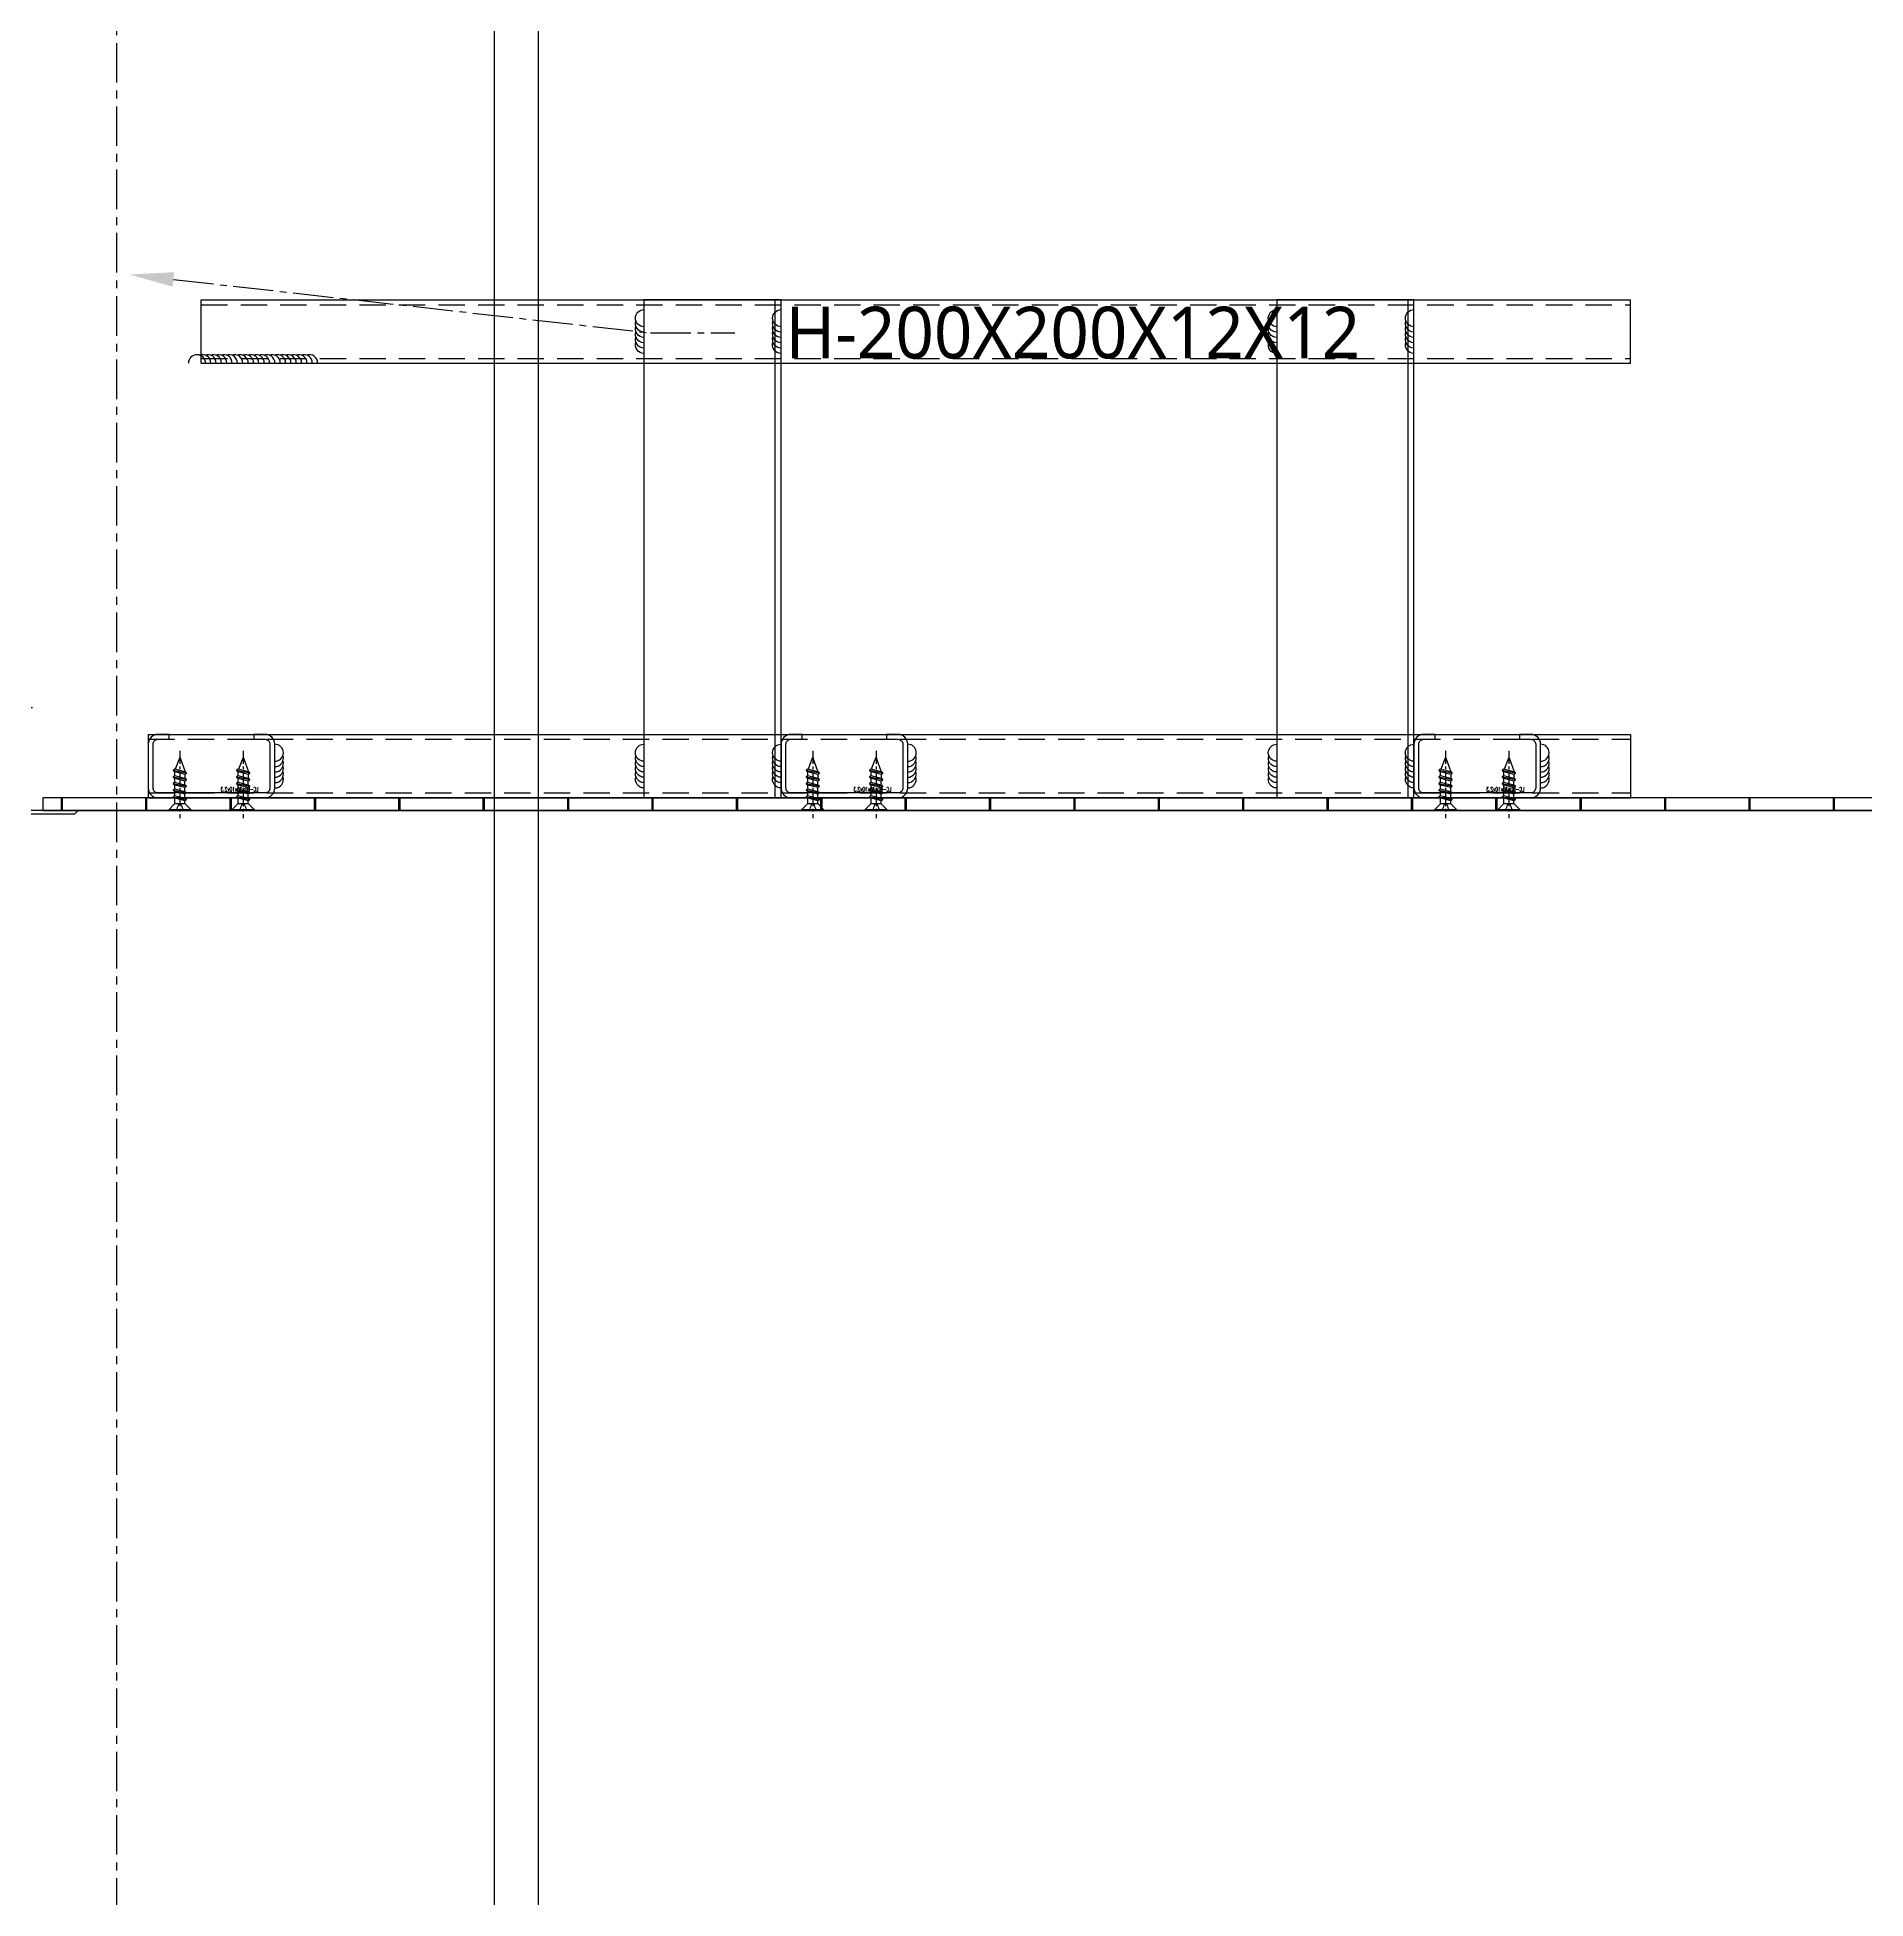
# Model space of a CAD drawing. Extents: x -3378 to 102197, y -3799 to 48702.
# Drawn here: x 86058 to 86925, y 12282 to 13165 of the extents above; entities that cross this region are included whole.
import ezdxf
from ezdxf import colors
from ezdxf.entities.mleader import LeaderData, LeaderLine
from ezdxf.math import Vec2, Vec3

# ---------------------------------------------------------------- set-up
doc = ezdxf.new("R2010")
doc.units = 0
for name, pattern in [('CENTER', [2, 1.25, -0.25, 0.25, -0.25]), ('CENTER2', [28.575, 19.05, -3.175, 3.175, -3.175]), ('HIDDEN', [0.375, 0.25, -0.125])]:
    doc.linetypes.add(name, pattern=pattern)
for name, color, linetype in [('24WELD', 55, 'Continuous'), ('CENTER', 4, 'CENTER'), ('STRUCTURAL', 3, 'Continuous'), ('中心線 CENTER', 6, 'CENTER'), ('結構體 STRUCTURAL', 154, 'Continuous'), ('螺絲 固定五金 FASTENERS', 124, 'Continuous'), ('螺絲、螺栓', 4, 'Continuous'), ('視覺模型鋁擠型暫替', 4, 'Continuous'), ('鋁擠型 AL. EXTRUSION', 3, 'Continuous'), ('鐵件', 6, 'Continuous'), ('鐵件 STEEL', 20, 'Continuous')]:
    doc.layers.add(name, color=color, linetype=linetype)
doc.layers.add('不顯示', color=254, linetype='Continuous', plot=False)
doc.styles.add('MSCHESE', font='')
doc.styles.add('romans', font='romans.shx', dxfattribs={"width": 0.5, "bigfont": ' chineset.shx'})
doc.styles.get('MSCHESE').set_extended_font_data('Microsoft JhengHei')

# ---------------------------------------------------------------- blocks, each defined once
blk = doc.blocks.new('ASC-Facade Detail W1 & W2$0$CW_C1$0$NR-54')
for points in [[(-0.212, 1.246, 0.766396), (-0.442, -1.184, -0.994084), (-0.414, -1.194, 0.041271), (-0.212, -1.246, 0.632567), (-0.184, -1.205), (-0.23, -1.124, -0.575047), (-0.149, -0.985), (0.211, -0.985, -0.768251), (0.257, -1.159), (0.194, -1.195, 0.837568), (0.212, -1.246, 0.766396), (0.442, 1.184, -0.994084), (0.414, 1.194, 0.041271), (0.212, 1.246, 0.632567), (0.184, 1.205), (0.23, 1.124, -0.575047), (0.149, 0.985), (-0.211, 0.985, -0.768251), (-0.257, 1.159), (-0.194, 1.195, 0.837568)], [(-1.192, 0.202, 0.464153), (-1.1, 0.093), (-1.023, 0.093, -1), (-1.023, -0.093), (-1.1, -0.093, 0.464153), (-1.192, -0.202, 0.268255), (-0.42, -1.134, 0.481314), (-0.296, -1.059, -0.376214), (-0.149, -0.93), (0.211, -0.93, -0.348452), (0.355, -1.044, 0.468335), (0.483, -1.108, 0.253356), (1.192, -0.202, 0.464153), (1.1, -0.093), (1.023, -0.093, -1), (1.023, 0.093), (1.1, 0.093, 0.464153), (1.192, 0.202, 0.268255), (0.42, 1.134, 0.481314), (0.296, 1.059, -0.376214), (0.149, 0.93), (-0.211, 0.93, -0.348452), (-0.355, 1.044, 0.468335), (-0.483, 1.108, 0.253356)]]:
    blk.add_lwpolyline(points, format="xyb", close=True)
blk = doc.blocks.new('CW WINDOW SHADING')
at = {"layer": '鋁擠型 AL. EXTRUSION'}
h = blk.add_hatch(dxfattribs=at)
h.set_pattern_fill('ANSI31', color=256, scale=50.8, style=0)
h.set_pattern_definition([(135, (-79898.378, 10971.907), (4.49012806, 4.49012806), [])])
h.paths.add_polyline_path([(-10.91, 26.84), (-7.55, 26.84), (-7.55, 60.07), (-10.91, 60.07)])
h = blk.add_hatch(dxfattribs=at)
h.set_pattern_fill('ANSI31', color=256, scale=50.8, style=0)
h.set_pattern_definition([(135, (-79909.291, 10956.907), (4.49012806, 4.49012806), [])])
edge = h.paths.add_edge_path()
edge.add_arc((24.86, -70.34), 0.6, 31.34645, 211.34645, ccw=False)
edge.add_arc((6.58, -81.47), 22, 360, 391.34645, ccw=False)
edge.add_line((28.58, -81.47), (28.58, -107.91))
edge.add_arc((22.58, -107.91), 6, 330, 360, ccw=False)
edge.add_line((27.78, -110.91), (27.42, -111.54))
edge.add_arc((25.68, -110.54), 2, 270, 330, ccw=False)
edge.add_line((25.68, -112.54), (24.76, -112.54))
edge.add_arc((24.76, -112.04), 0.5, 90, 270, ccw=False)
edge.add_line((24.76, -111.54), (25.68, -111.54))
edge.add_arc((25.68, -110.54), 1, 270, 330)
edge.add_line((26.55, -111.04), (27.37, -109.61))
edge.add_arc((27.04, -109.42), 0.381, 330, 450)
edge.add_line((27.04, -109.04), (18.12, -109.04))
edge.add_arc((18.12, -109.42), 0.381, 450, 570)
edge.add_line((17.79, -109.61), (18.62, -111.04))
edge.add_arc((19.48, -110.54), 1, 210, 270)
edge.add_line((19.48, -111.54), (20.41, -111.54))
edge.add_arc((20.41, -112.04), 0.5, 270, 450, ccw=False)
edge.add_line((20.41, -112.54), (19.48, -112.54))
edge.add_arc((19.48, -110.54), 2, 210, 270, ccw=False)
edge.add_line((17.75, -111.54), (17.39, -110.91))
edge.add_arc((22.58, -107.91), 6, 180, 210, ccw=False)
edge.add_line((16.58, -107.91), (16.58, -87.96))
edge.add_line((16.58, -87.96), (17.48, -87.96))
edge.add_line((17.48, -87.96), (17.48, -89.63))
edge.add_arc((17.86, -89.63), 0.381, 540, 630)
edge.add_line((17.86, -90.01), (19.5, -90.01))
edge.add_arc((19.5, -89.63), 0.381, 270, 360)
edge.add_line((19.88, -89.63), (19.88, -82.49))
edge.add_arc((19.5, -82.49), 0.381, 360, 450)
edge.add_line((19.5, -82.11), (17.86, -82.11))
edge.add_arc((17.86, -82.49), 0.381, 450, 540)
edge.add_line((17.48, -82.49), (17.48, -84.15))
edge.add_line((17.48, -84.15), (16.58, -84.15))
edge.add_line((16.58, -84.15), (16.58, -81.47))
edge.add_arc((38.58, -81.47), 22, 508.65355, 540, ccw=False)
edge.add_arc((20.31, -70.34), 0.6, 328.65355, 508.65355, ccw=False)
edge.add_arc((38.58, -81.47), 20.8, 508.65355, 536.30887)
edge.add_arc((18.21, -80.16), 0.381, 536.30887, 630)
edge.add_line((18.21, -80.54), (21.81, -80.54))
edge.add_arc((21.81, -81.04), 0.5, 270, 450, ccw=False)
edge.add_line((21.81, -81.54), (21.16, -81.54))
edge.add_arc((21.16, -81.92), 0.381, 450, 540)
edge.add_line((20.78, -81.92), (20.78, -89.63))
edge.add_arc((21.16, -89.63), 0.381, 540, 630)
edge.add_line((21.16, -90.01), (27.2, -90.01))
edge.add_arc((27.2, -89.63), 0.381, 270, 360)
edge.add_line((27.58, -89.63), (27.58, -81.92))
edge.add_arc((27.2, -81.92), 0.381, 360, 450)
edge.add_line((27.2, -81.54), (26.36, -81.54))
edge.add_arc((26.36, -81.04), 0.5, 90, 270, ccw=False)
edge.add_line((26.36, -80.54), (26.96, -80.54))
edge.add_arc((26.96, -80.16), 0.381, 270, 363.69113)
edge.add_arc((6.58, -81.47), 20.8, 363.69113, 391.34645)
edge = h.paths.add_edge_path(flags=16)
edge.add_line((27.54, -91.58), (27.54, -107.58))
edge.add_arc((27.28, -107.58), 0.254, 270, 360, ccw=False)
edge.add_line((27.28, -107.84), (17.88, -107.84))
edge.add_arc((17.88, -107.58), 0.254, 180, 270, ccw=False)
edge.add_line((17.63, -107.58), (17.63, -91.84))
edge.add_arc((17.88, -91.84), 0.254, 90, 180, ccw=False)
edge.add_line((17.88, -91.58), (27.54, -91.58))
for p, q in [((182.85, 85), (-3.68, 85)), ((51.35, 83.12), (51.35, 69.19)), ((95.8, 83.12), (95.8, 69.19)), ((113.26, 71.86), (37.06, 71.86)), ((53.51, 71.01), (49.24, 71.01)), ((93.64, 71.01), (97.91, 71.01)), ((56.11, 36.3), (19.6, 36.3)), ((22.58, 36.3), (22.58, -80.3)), ((30.36, 36.3), (30.36, -197.94)), ((59.29, 36.3), (65.64, 36.3)), ((62.46, 33.12), (62.46, 39.47)), ((68.81, 36.3), (105.32, 36.3)), ((62.46, 29.95), (62.46, -6.57)), ((199.2, 10.18), (184.49, 10.18)), ((186.37, 12.07), (186.37, 8.3))]:
    blk.add_line(p, q, dxfattribs=at)
for points in [[(187.9, 84.41), (187.14, 84.83), (186.29, 85), (-3.68, 85), (-4.61, 84.83), (-5.38, 84.49), (-6.05, 83.9), (-6.48, 83.14), (-6.65, 82.29), (-6.65, 26.15), (-8.26, 26.15), (-8.26, 15.48), (-8.09, 14.89), (-7.75, 14.38), (-7.24, 14.04), (-6.65, 13.87), (-6.05, 14.04), (-5.55, 14.38), (-5.21, 14.89), (-5.12, 15.48), (-5.12, 80.43), (-4.95, 81.36), (-4.53, 82.21), (-3.94, 82.8), (-3.09, 83.22), (-2.16, 83.39), (184.51, 83.39), (185.45, 83.31), (186.21, 82.88), (186.89, 82.29), (187.31, 81.53), (187.48, 80.6), (187.48, 2.34), (189.09, 2.34), (189.09, 82.21), (188.92, 83.05), (188.49, 83.81)], [(113.26, -31.18), (113.26, 76.62), (37.06, 76.62), (37.06, -31.18)], [(-10.91, 26.84), (-7.55, 26.84), (-7.55, 60.07), (-10.91, 60.07)], [(190.66, 18.18), (189.09, 18.18), (189.09, 2.33), (186.55, 2.33), (186.55, -0.21), (189.09, -0.21), (189.09, -18.32), (183.52, -18.32), (183.52, -11.34), (181.95, -11.34), (181.95, -20.86), (189.09, -20.86), (189.09, -30.22), (189.34, -30.48), (189.09, -30.73), (189.09, -40), (219.26, -40), (220.84, -38.43), (194.01, -38.43), (194.01, -35.73), (192.44, -35.73), (192.44, -38.43), (190.66, -38.43), (190.66, -22.64), (192.44, -22.64), (192.44, -25.33), (194.01, -25.33), (194.01, -21.07), (190.66, -21.07), (190.66, -0.21), (194.01, -0.21), (194.01, 2.33), (190.66, 2.33), (190.66, 18.18)], [(22.58, -80.3), (22.05, -82.6)], [(22.58, -80.3), (24.61, -81.51)]]:
    blk.add_lwpolyline(points, close=True, dxfattribs=at)
blk.add_lwpolyline([(116.17, -40), (182.73, -40), (183.61, -40), (187.6, -40, 0.153915), (187.83, -39.93), (188.92, -39.16, 0.73323), (188.69, -38.43), (187.51, -38.43), (183.61, -38.43), (182.73, -38.43), (181.54, -38.43, -0.414214), (181.14, -38.02), (181.14, -11.75, -0.414214), (181.54, -11.34), (182.34, -11.34), (183.12, -11.34, -0.414214), (183.52, -11.75), (183.52, -13.14), (183.52, -17.29, 0.414214), (183.93, -17.7), (184.69, -17.7, 0.414214), (185.1, -17.29), (185.1, -16.73), (185.1, -10.17, 0.414214), (184.69, -9.76), (179.97, -9.76, 0.414214), (179.56, -10.17), (179.56, -37.13), (179.56, -38.02, -0.414214), (179.16, -38.43), (178.53, -38.43), (177.97, -38.43), (166.43, -38.43), (166.3, -38.55, -0.414214), (166.05, -38.55), (165.92, -38.43), (118, -38.43), (115.41, -38.43, 0.668179), (115.12, -39.12), (115.88, -39.88, 0.198912), (116.17, -40)], format="xyb", dxfattribs=at)
for points in [[(24.35, -70.65, -1), (25.37, -70.03, -0.137634), (28.58, -81.47), (28.58, -107.91, -0.131652), (27.78, -110.91), (27.42, -111.54, -0.267949), (25.68, -112.54), (24.76, -112.54, -1), (24.76, -111.54), (25.68, -111.54, 0.267949), (26.55, -111.04), (27.37, -109.61, 0.57735), (27.04, -109.04), (18.12, -109.04, 0.57735), (17.79, -109.61), (18.62, -111.04, 0.267949), (19.48, -111.54), (20.41, -111.54, -1), (20.41, -112.54), (19.48, -112.54, -0.267949), (17.75, -111.54), (17.39, -110.91, -0.131652), (16.58, -107.91), (16.58, -87.96), (17.48, -87.96), (17.48, -89.63, 0.414214), (17.86, -90.01), (19.5, -90.01, 0.414214), (19.88, -89.63), (19.88, -82.49, 0.414214), (19.5, -82.11), (17.86, -82.11, 0.414214), (17.48, -82.49), (17.48, -84.15), (16.58, -84.15), (16.58, -81.47, -0.137634), (19.79, -70.03, -1), (20.82, -70.65, 0.121258), (17.83, -80.13, 0.433211), (18.21, -80.54), (21.81, -80.54, -1), (21.81, -81.54), (21.16, -81.54, 0.414214), (20.78, -81.92), (20.78, -89.63, 0.414214), (21.16, -90.01), (27.2, -90.01, 0.414214), (27.58, -89.63), (27.58, -81.92, 0.414214), (27.2, -81.54), (26.36, -81.54, -1), (26.36, -80.54), (26.96, -80.54, 0.433211), (27.34, -80.13, 0.121258)], [(17.63, -91.58), (27.28, -91.58, -0.414214), (27.54, -91.84), (27.54, -107.58, -0.414214), (27.28, -107.84), (17.88, -107.84, -0.414214), (17.63, -107.58)], [(27.54, -91.58), (27.54, -107.58, -0.414214), (27.28, -107.84), (17.88, -107.84, -0.414214), (17.63, -107.58), (17.63, -91.84, -0.414214), (17.88, -91.58)]]:
    blk.add_lwpolyline(points, format="xyb", close=True, dxfattribs=at)
at = {"layer": '鋁擠型 AL. EXTRUSION', "const_width": 2.39}
blk.add_lwpolyline([(25.12, -83.21, -1), (22.9, -84.08, -1)], format="xyb", close=True, dxfattribs=at)
at = {"layer": '鋁擠型 AL. EXTRUSION'}
for radius in [39.88, 36.51]:
    blk.add_circle((62.46, 36.3), radius, dxfattribs=at)
at = {"layer": '鋁擠型 AL. EXTRUSION', "xscale": 25.39999999850988, "yscale": 25.39999999850988, "zscale": 25.39999999850988}
blk.add_blockref('ASC-Facade Detail W1 & W2$0$CW_C1$0$NR-54', (62.46, 36.3), dxfattribs=at)
blk = doc.blocks.new('St-LC-60x30x10x2_3')
at = {"layer": 'STRUCTURAL', "color": 0, "linetype": 'ByBlock', "lineweight": -2}
blk.add_lwpolyline([(14.83, 38.37), (14.83, 36.07), (9.43, 36.07, 0.414214), (7.13, 33.77), (7.13, 12.97, 0.414214), (9.43, 10.67), (60.23, 10.67, 0.414214), (62.53, 12.97), (62.53, 33.77, 0.414214), (60.23, 36.07), (54.83, 36.07), (54.83, 38.37), (60.23, 38.37, -0.414214), (64.83, 33.77), (64.83, 12.97, -0.414214), (60.23, 8.37), (9.43, 8.37, -0.414214), (4.83, 12.97), (4.83, 33.77, -0.414214), (9.43, 38.37)], format="xyb", close=True, dxfattribs=at)
at = {"layer": 'Defpoints', "color": 0, "linetype": 'ByBlock', "lineweight": -2, "style": 'romans', "width": 0.6}
blk.add_text('LC-60x30x10x2.3', height=2, rotation=360, dxfattribs=at).set_placement((12.56, 11.41))
blk = doc.blocks.new('*U221')
at = {"layer": '鐵件'}
for p, q in [((-290.95, 0), (411.73, 0)), ((-290.95, -30), (-290.95, 0)), ((411.73, -30), (411.73, 0)), ((-290.95, -30), (411.73, -30))]:
    blk.add_line(p, q, dxfattribs=at)
at = {"layer": '鐵件', "linetype": 'HIDDEN', "ltscale": 50}
for p, q in [((-290.95, -2.3), (411.73, -2.3)), ((-290.95, -27.7), (411.73, -27.7))]:
    blk.add_line(p, q, dxfattribs=at)
blk = doc.blocks.new('*U222')
at = {"layer": '鐵件'}
for p, q in [((-265.88, 0), (411.73, 0)), ((-265.88, -30), (-265.88, 0)), ((411.73, -30), (411.73, 0)), ((-265.88, -30), (411.73, -30))]:
    blk.add_line(p, q, dxfattribs=at)
at = {"layer": '鐵件', "linetype": 'HIDDEN', "ltscale": 50}
for p, q in [((-265.88, -2.3), (411.73, -2.3)), ((-265.88, -27.7), (411.73, -27.7))]:
    blk.add_line(p, q, dxfattribs=at)
blk = doc.blocks.new('*U735')
for centre, end in [((4, -0.13), 178.14306), ((6.5, -0.21), 106.35291), ((9, -0.29), 106.35291), ((11.49, -0.37), 106.35291), ((13.99, -0.45), 106.35291), ((16.49, -0.53), 106.35291), ((18.99, -0.62), 106.35291), ((21.49, -0.7), 106.35291), ((23.99, -0.78), 106.35291), ((26.49, -0.86), 106.35291), ((28.98, -0.94), 106.35291), ((31.48, -1.02), 106.35291), ((33.98, -1.1), 106.35291), ((36.48, -1.18), 106.35291), ((38.98, -1.26), 106.35291), ((41.48, -1.34), 106.35291), ((43.98, -1.43), 106.35291), ((46.48, -1.51), 106.35291), ((48.97, -1.59), 106.35291), ((51.47, -1.67), 106.35291), ((53.97, -1.75), 106.35291), ((56.47, -1.83), 106.35291)]:
    blk.add_arc(centre, 4, 358.14306, end)
blk = doc.blocks.new('*u927')
at = {"layer": 'CENTER', "color": 0, "ltscale": 5}
blk.add_line((28.28, 0), (-3.62, 0), dxfattribs=at)
at = {"layer": '螺絲、螺栓', "color": 0, "linetype": 'ByBlock', "ltscale": 0.2}
for p, q in [((0.3, 5.3), (0.3, -5.3)), ((3.1, 2.5), (3.1, -2.5)), ((3.1, 2.39), (4.64, 2.39)), ((5.08, 3.15), (6.34, -3.15)), ((5.7, 2.39), (7.79, 2.39)), ((8.23, 3.15), (9.49, -3.15)), ((8.85, 2.39), (10.94, 2.39)), ((11.38, 3.15), (12.64, -3.15)), ((12, 2.39), (14.09, 2.39)), ((14.53, 3.15), (15.79, -3.15)), ((17.24, 2.39), (15.15, 2.39)), ((17.68, 3.15), (18.94, -3.15)), ((18.17, 2.61), (24.84, 0.24)), ((3.1, -2.39), (5.9, -2.39)), ((6.96, -2.39), (9.05, -2.39)), ((10.11, -2.39), (12.2, -2.39)), ((13.26, -2.39), (15.35, -2.39)), ((16.41, -2.39), (18.5, -2.39)), ((24.84, -0.23), (19.52, -2.25))]:
    blk.add_line(p, q, dxfattribs=at)
blk.add_lwpolyline([(3.1, -2.5), (0.3, -5.3), (0, -5.3), (0, 5.3), (0.3, 5.3), (3.1, 2.5)], dxfattribs=at)
blk.add_lwpolyline([(0, 1.61, -0.048054), (2.67, 0.68, -0.292428), (3.1, 0, -0.292428), (2.67, -0.68, -0.048054), (0, -1.61, -0.048054)], format="xyb", dxfattribs=at)
for points in [[(6.34, -3.15), (5.9, -2.39), (4.64, 2.39), (5.08, 3.15), (5.27, 3.15), (5.7, 2.39), (6.96, -2.39), (6.53, -3.15)], [(9.49, -3.15), (9.05, -2.39), (7.79, 2.39), (8.23, 3.15), (8.42, 3.15), (8.85, 2.39), (10.11, -2.39), (9.68, -3.15)], [(12.64, -3.15), (12.2, -2.39), (10.94, 2.39), (11.38, 3.15), (11.57, 3.15), (12, 2.39), (13.26, -2.39), (12.83, -3.15)], [(15.79, -3.15), (15.35, -2.39), (14.09, 2.39), (14.53, 3.15), (14.72, 3.15), (15.15, 2.39), (16.41, -2.39), (15.98, -3.15)], [(18.94, -3.15), (18.5, -2.39), (17.24, 2.39), (17.68, 3.15), (17.87, 3.15), (18.3, 2.39), (19.56, -2.39), (19.13, -3.15)]]:
    blk.add_lwpolyline(points, close=True, dxfattribs=at)
blk.add_arc((24.75, 0), 0.252, 292.16272, 69.4623, dxfattribs=at)
blk = doc.blocks.new('*U929')
blk.add_blockref('*u927', (0, 0))
blk = doc.blocks.new('*U505')
for centre, end in [((-0.29, -9), 16.35291), ((-0.21, -6.5), 16.35291), ((-0.13, -4), 88.14306), ((-0.53, -16.49), 16.35291), ((-0.45, -13.99), 16.35291), ((-0.37, -11.49), 16.35291)]:
    blk.add_arc(centre, 4, 268.14306, end)
blk = doc.blocks.new('*U506')
for centre, end in [((-0.29, -9), 16.35291), ((-0.21, -6.5), 16.35291), ((-0.13, -4), 88.14306), ((-0.53, -16.49), 16.35291), ((-0.45, -13.99), 16.35291), ((-0.37, -11.49), 16.35291)]:
    blk.add_arc(centre, 4, 268.14306, end)
blk = doc.blocks.new('*U507')
for centre, end in [((-0.29, -9), 16.35291), ((-0.21, -6.5), 16.35291), ((-0.13, -4), 88.14306), ((-0.53, -16.49), 16.35291), ((-0.45, -13.99), 16.35291), ((-0.37, -11.49), 16.35291)]:
    blk.add_arc(centre, 4, 268.14306, end)
blk = doc.blocks.new('*U508')
for centre, end in [((-0.29, -9), 16.35291), ((-0.21, -6.5), 16.35291), ((-0.13, -4), 88.14306), ((-0.53, -16.49), 16.35291), ((-0.45, -13.99), 16.35291), ((-0.37, -11.49), 16.35291)]:
    blk.add_arc(centre, 4, 268.14306, end)
blk = doc.blocks.new('*U509')
for centre, end in [((-0.29, -9), 16.35291), ((-0.21, -6.5), 16.35291), ((-0.13, -4), 88.14306), ((-0.53, -16.49), 16.35291), ((-0.45, -13.99), 16.35291), ((-0.37, -11.49), 16.35291)]:
    blk.add_arc(centre, 4, 268.14306, end)
blk = doc.blocks.new('*U491')
for centre, end in [((-0.29, -9), 16.35291), ((-0.21, -6.5), 16.35291), ((-0.13, -4), 88.14306), ((-0.53, -16.49), 16.35291), ((-0.45, -13.99), 16.35291), ((-0.37, -11.49), 16.35291)]:
    blk.add_arc(centre, 4, 268.14306, end)
blk = doc.blocks.new('*U492')
for centre, end in [((-0.29, -9), 16.35291), ((-0.21, -6.5), 16.35291), ((-0.13, -4), 88.14306), ((-0.53, -16.49), 16.35291), ((-0.45, -13.99), 16.35291), ((-0.37, -11.49), 16.35291)]:
    blk.add_arc(centre, 4, 268.14306, end)
blk = doc.blocks.new('*U493')
for centre, end in [((-0.29, -9), 16.35291), ((-0.21, -6.5), 16.35291), ((-0.13, -4), 88.14306), ((-0.53, -16.49), 16.35291), ((-0.45, -13.99), 16.35291), ((-0.37, -11.49), 16.35291)]:
    blk.add_arc(centre, 4, 268.14306, end)
blk = doc.blocks.new('*U494')
for centre, end in [((-0.29, -9), 16.35291), ((-0.21, -6.5), 16.35291), ((-0.13, -4), 88.14306), ((-0.53, -16.49), 16.35291), ((-0.45, -13.99), 16.35291), ((-0.37, -11.49), 16.35291)]:
    blk.add_arc(centre, 4, 268.14306, end)
blk = doc.blocks.new('*U495')
for centre, end in [((-0.29, -9), 16.35291), ((-0.21, -6.5), 16.35291), ((-0.13, -4), 88.14306), ((-0.53, -16.49), 16.35291), ((-0.45, -13.99), 16.35291), ((-0.37, -11.49), 16.35291)]:
    blk.add_arc(centre, 4, 268.14306, end)
blk = doc.blocks.new('*U496')
for centre, end in [((-0.29, -9), 16.35291), ((-0.21, -6.5), 16.35291), ((-0.13, -4), 88.14306), ((-0.53, -16.49), 16.35291), ((-0.45, -13.99), 16.35291), ((-0.37, -11.49), 16.35291)]:
    blk.add_arc(centre, 4, 268.14306, end)
blk = doc.blocks.new('6t 矽酸鈣板')
at = {"layer": '結構體 STRUCTURAL', "ltscale": 50}
h = blk.add_hatch(dxfattribs=at)
h.set_pattern_fill('JIS_LC_20', color=256, scale=2, angle=45)
h.set_pattern_definition([(90, (-51370.39, -83265.073), (-40, 0), []), (90, (-51369.823, -83264.507), (-40, 0), [])])
h.paths.add_polyline_path([(11600, 6), (214.93, 6), (214.93, 0), (11600, 0)])
at = {"layer": '結構體 STRUCTURAL'}
blk.add_lwpolyline([(214.93, 6), (214.93, 0), (11600, 0), (11600, 6)], close=True, dxfattribs=at)
at = {"layer": '鐵件 STEEL'}
for p, q in [((561.93, 242, 0), (561.93, 6)), ((861.93, 242, 0), (861.93, 6))]:
    blk.add_line(p, q, dxfattribs=at)
for points in [[(499.93, 6), (564.93, 6), (564.93, 242), (499.93, 242)], [(799.93, 6), (864.93, 6), (864.93, 242), (799.93, 242)]]:
    blk.add_lwpolyline(points, close=True, dxfattribs=at)
blk.add_blockref('CW WINDOW SHADING', (10.91, 38.43, 0))
at = {"layer": '24WELD', "yscale": 1.012500000000001, "zscale": 1.012500000000001}
for name, p, xscale, rotation in [('*U508', (499.93, 237.4), -1.012500000000001, 358.1430628016458), ('*U509', (564.93, 237.4), -1.012500000000001, 358.1430628016458), ('*U494', (799.93, 237.4), -1.012500000000001, 358.1430628016458), ('*U495', (864.93, 237.4), -1.012500000000001, 358.1430628016458), ('*U735', (283.98, 212, 0), 1.012500000000001, 1.85693719835422), ('*U496', (324.93, 31.4), 1.012500000000001, 1.85693719835422), ('*U505', (499.93, 31.4), -1.012500000000001, 358.1430628016458), ('*U506', (564.93, 31.4), -1.012500000000001, 358.1430628016458), ('*U507', (624.93, 31.4), 1.012500000000001, 1.856937198354223), ('*U491', (799.93, 31.4), -1.012500000000001, 358.1430628016458), ('*U492', (864.93, 31.4), -1.012500000000001, 358.1430628016458), ('*U493', (924.93, 31.4), 1.012500000000001, 1.856937198354223)]:
    blk.add_blockref(name, p, dxfattribs=dict(at, xscale=xscale, rotation=rotation))
at = {"layer": '螺絲 固定五金 FASTENERS', "xscale": -1, "rotation": 270}
for p in [(279.93, 0), (309.93, 0), (579.93, 0), (609.93, 0), (879.93, 0), (909.93, 0)]:
    blk.add_blockref('*U929', p, dxfattribs=at)
at = {"layer": '螺絲、螺栓'}
blk.add_blockref('*U222', (555.88, 242, 0), dxfattribs=at)
at = {"layer": '螺絲、螺栓', "xscale": -1, "rotation": 180}
blk.add_blockref('*U221', (555.88, 6), dxfattribs=at)
at = {"layer": '鐵件', "xscale": -1}
for p in [(329.75, -2.37), (629.75, -2.37), (929.75, -2.37)]:
    blk.add_blockref('St-LC-60x30x10x2_3', p, dxfattribs=at)

msp = doc.modelspace()

# ---------------------------------------------------------------- linework, layer by layer
at = {"layer": '中心線 CENTER', "ltscale": 15}
msp.add_line((86095.866, 4443.085, 0), (86095.866, 19870.216, 0), dxfattribs=at)
at = {"layer": '結構體 STRUCTURAL'}
for p, q in [((86274.866, 6180.085, 0), (86274.866, 18243.085, 0)), ((86295.866, 6180.085, 0), (86295.866, 18243.085, 0))]:
    msp.add_line(p, q, dxfattribs=at)
at = {"layer": '視覺模型鋁擠型暫替', "color": 1, "linetype": 'Continuous'}
msp.add_line((90754.403, 12798.113, 0), (85845.866, 12798.077, 0), dxfattribs=at)

# ---------------------------------------------------------------- next in the draw order: leaders
at = {"layer": '不顯示', "ltscale": 50}
ml = msp.add_multileader_mtext('Standard', dxfattribs=at)
ml.set_content('H-200X200X12X12', color=256, style='MSCHESE')
ml.set_leader_properties(color=256, linetype='CENTER2')
ml.build(insert=Vec2(0, 0))
ml.multileader.update_dxf_attribs({"arrow_head_size": 21, "scale": 5})
ctx = ml.context
ctx.base_point, ctx.scale, ctx.char_height, ctx.arrow_head_size, ctx.landing_gap_size, ctx.plane_origin = Vec3(86388.929, 13024.408, 0), 5, 24.5, 21, 14, Vec3(86383.178, 13742.48, 0)
ctx.text_align_type = 2
notes = []
notes.append((ctx, [(1, (1, 1, 0), (86348.929, 13024.408, 0), (1, 0), 40, [(0, [(86101.866, 13052.13, 0)], 0, [])])]))
ctx.mtext.insert, ctx.mtext.alignment, ctx.mtext.flow_direction = Vec3(86685.352, 13036.864, 0), 3, 5
ctx.mtext.has_bg_fill, ctx.mtext.bg_color, ctx.mtext.bg_scale_factor, ctx.mtext.bg_transparency, ctx.mtext.use_window_bg_color = 1, -1023410167, 1.5, 0, 1
for ctx, leaders in notes:
    for number, flags, end, landing, length, lines in leaders:
        leader = LeaderData()
        leader.index, (leader.has_last_leader_line, leader.has_dogleg_vector, leader.attachment_direction) = number, flags
        leader.last_leader_point, leader.dogleg_vector, leader.dogleg_length = Vec3(end), Vec3(landing), length
        for number, points, colour, breaks in lines:
            line = LeaderLine()
            line.index, line.vertices, line.color, line.breaks = number, Vec3.list(points), colors.encode_raw_color(colour), breaks
            leader.lines.append(line)
        ctx.leaders.append(leader)

# ---------------------------------------------------------------- next in the draw order: block references
at = {"layer": '螺絲、螺栓'}
msp.add_blockref('6t 矽酸鈣板', (85845.866, 12798.077, 0), dxfattribs=at)

doc.saveas('drawing.dxf')
